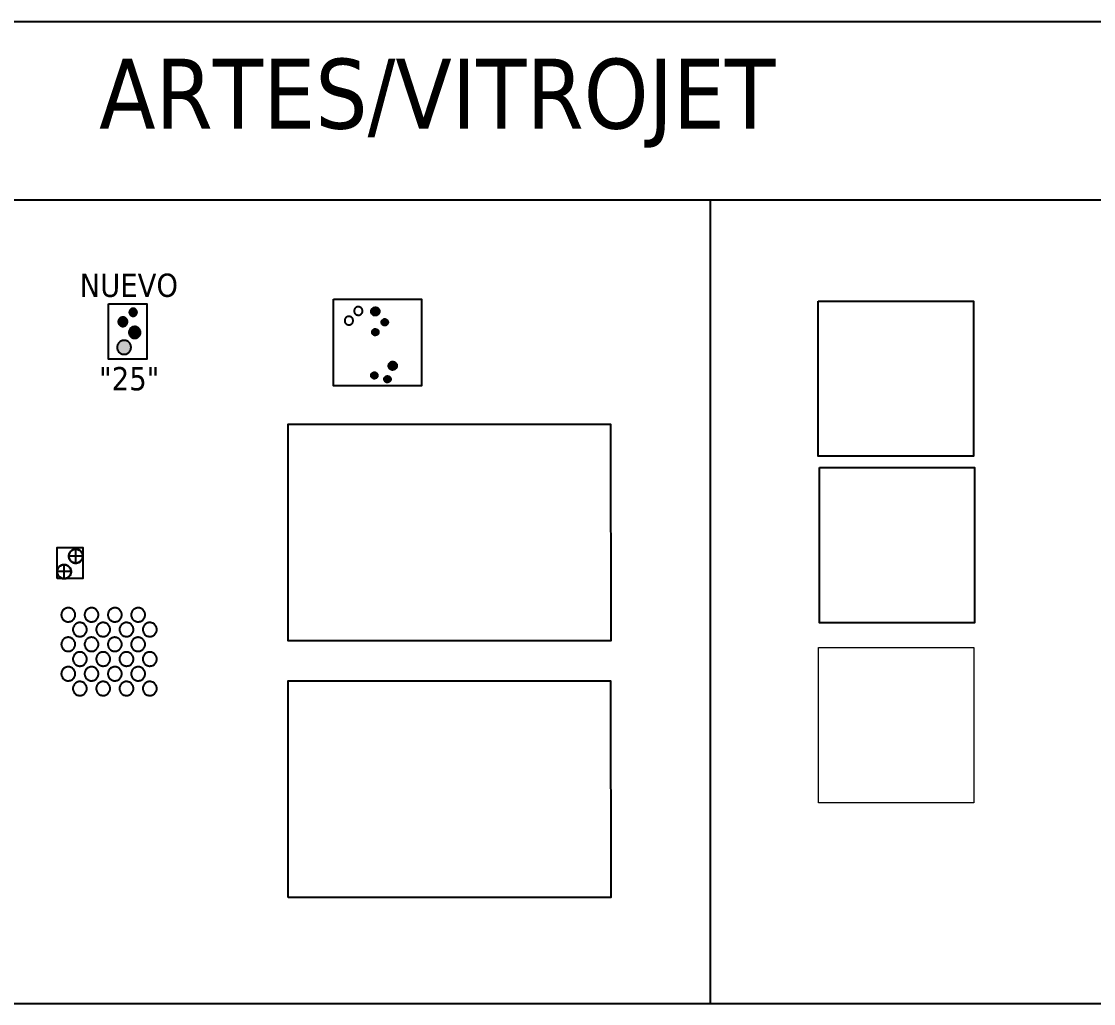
# Model space of a CAD drawing. Header units: millimetres. Extents: x -594 to -135, y 0 to 127.
# Drawn here: x -413.1 to -275, y 0 to 126.5 of the extents above; entities that cross this region are included whole.
import ezdxf

# ---------------------------------------------------------------- set-up
doc = ezdxf.new("R2010")
doc.units = ezdxf.units.MM
doc.layers.add('GUIA', color=2, linetype='Continuous', lineweight=5, true_color=0xffff00)
for name, color, linetype, true_color in [('K3', 1, 'Continuous', 0xff0000), ('LOGO1', 7, 'Continuous', 0x9f9483), ('RED', 4, 'Continuous', 0x00ffff)]:
    doc.layers.add(name, color=color, linetype=linetype, true_color=true_color)
doc.layers.add('LOGO2', color=7, linetype='Continuous')
doc.layers.add('PLANES', color=7, linetype='Continuous')
doc.styles.add('Tahoma Regular', font='tahoma.ttf')

# ---------------------------------------------------------------- blocks, each defined once
blk = doc.blocks.new('25')
at = {"layer": 'K3'}
for points in [[(-0.15, 0.81), (-0.15, 0.86), (-0.16, 0.91), (-0.17, 0.96), (-0.19, 1.01), (-0.2, 1.06), (-0.23, 1.1), (-0.26, 1.15), (-0.29, 1.19), (-0.32, 1.23), (-0.36, 1.26), (-0.4, 1.29), (-0.44, 1.32), (-0.49, 1.35), (-0.54, 1.37), (-0.58, 1.38), (-0.63, 1.39), (-0.69, 1.4), (-0.74, 1.41), (-0.79, 1.4), (-0.84, 1.4), (-0.89, 1.39), (-0.94, 1.37), (-0.99, 1.36), (-1.03, 1.33), (-1.08, 1.31), (-1.12, 1.28), (-1.16, 1.24), (-1.2, 1.21), (-1.23, 1.17), (-1.26, 1.12), (-1.28, 1.08), (-1.31, 1.03), (-1.32, 0.98), (-1.34, 0.93), (-1.35, 0.88), (-1.35, 0.83), (-1.35, 0.78), (-1.35, 0.73), (-1.34, 0.68), (-1.32, 0.63), (-1.31, 0.58), (-1.28, 0.53), (-1.26, 0.49), (-1.23, 0.44), (-1.2, 0.4), (-1.16, 0.37), (-1.12, 0.33), (-1.08, 0.3), (-1.03, 0.28), (-0.99, 0.25), (-0.94, 0.24), (-0.89, 0.22), (-0.84, 0.21), (-0.79, 0.21), (-0.74, 0.21), (-0.69, 0.21), (-0.63, 0.22), (-0.58, 0.23), (-0.54, 0.25), (-0.49, 0.27), (-0.44, 0.29), (-0.4, 0.32), (-0.36, 0.35), (-0.32, 0.39), (-0.29, 0.42), (-0.26, 0.47), (-0.23, 0.51), (-0.2, 0.56), (-0.19, 0.6), (-0.17, 0.65), (-0.16, 0.7), (-0.15, 0.75)], [(1.09, 2.01), (1.09, 2.05), (1.08, 2.09), (1.07, 2.13), (1.06, 2.17), (1.04, 2.21), (1.03, 2.25), (1, 2.29), (0.98, 2.32), (0.95, 2.36), (0.92, 2.38), (0.88, 2.41), (0.85, 2.43), (0.81, 2.46), (0.77, 2.47), (0.73, 2.49), (0.69, 2.5), (0.64, 2.5), (0.6, 2.51), (0.56, 2.5), (0.52, 2.5), (0.47, 2.49), (0.43, 2.48), (0.39, 2.46), (0.35, 2.45), (0.32, 2.42), (0.28, 2.4), (0.25, 2.37), (0.22, 2.34), (0.19, 2.31), (0.17, 2.27), (0.15, 2.23), (0.13, 2.19), (0.11, 2.15), (0.1, 2.11), (0.09, 2.07), (0.09, 2.03), (0.09, 1.98), (0.09, 1.94), (0.1, 1.9), (0.11, 1.86), (0.13, 1.82), (0.15, 1.78), (0.17, 1.74), (0.19, 1.7), (0.22, 1.67), (0.25, 1.64), (0.28, 1.61), (0.32, 1.59), (0.35, 1.57), (0.39, 1.55), (0.43, 1.53), (0.47, 1.52), (0.52, 1.51), (0.56, 1.51), (0.6, 1.51), (0.64, 1.51), (0.69, 1.51), (0.73, 1.52), (0.77, 1.54), (0.81, 1.56), (0.85, 1.58), (0.88, 1.6), (0.92, 1.63), (0.95, 1.66), (0.98, 1.69), (1, 1.72), (1.03, 1.76), (1.04, 1.8), (1.06, 1.84), (1.07, 1.88), (1.08, 1.92), (1.09, 1.96)], [(1.5, -0.59), (1.5, -0.53), (1.49, -0.47), (1.48, -0.4), (1.46, -0.34), (1.43, -0.28), (1.4, -0.22), (1.37, -0.17), (1.33, -0.12), (1.29, -0.07), (1.24, -0.03), (1.19, 0.01), (1.13, 0.05), (1.08, 0.08), (1.02, 0.11), (0.96, 0.13), (0.89, 0.14), (0.83, 0.15), (0.77, 0.16), (0.7, 0.15), (0.64, 0.15), (0.57, 0.13), (0.51, 0.12), (0.45, 0.09), (0.39, 0.07), (0.34, 0.03), (0.29, -0.01), (0.24, -0.05), (0.19, -0.09), (0.15, -0.14), (0.11, -0.2), (0.08, -0.25), (0.06, -0.31), (0.03, -0.37), (0.02, -0.43), (0.01, -0.5), (0, -0.56), (0, -0.63), (0.01, -0.69), (0.02, -0.75), (0.03, -0.82), (0.06, -0.88), (0.08, -0.94), (0.11, -0.99), (0.15, -1.05), (0.19, -1.1), (0.24, -1.14), (0.29, -1.18), (0.34, -1.22), (0.39, -1.25), (0.45, -1.28), (0.51, -1.31), (0.57, -1.32), (0.64, -1.34), (0.7, -1.34), (0.77, -1.34), (0.83, -1.34), (0.89, -1.33), (0.96, -1.32), (1.02, -1.29), (1.08, -1.27), (1.13, -1.24), (1.19, -1.2), (1.24, -1.16), (1.29, -1.12), (1.33, -1.07), (1.37, -1.02), (1.4, -0.96), (1.43, -0.91), (1.46, -0.85), (1.48, -0.79), (1.49, -0.72), (1.5, -0.66)], [(0.26, -2.49), (0.25, -2.42), (0.24, -2.34), (0.23, -2.26), (0.21, -2.19), (0.18, -2.12), (0.14, -2.05), (0.1, -1.98), (0.05, -1.92), (0, -1.87), (-0.06, -1.81), (-0.12, -1.76), (-0.18, -1.72), (-0.25, -1.68), (-0.32, -1.65), (-0.39, -1.63), (-0.47, -1.61), (-0.55, -1.6), (-0.62, -1.59), (-0.7, -1.6), (-0.78, -1.6), (-0.85, -1.62), (-0.93, -1.64), (-1, -1.67), (-1.07, -1.7), (-1.14, -1.74), (-1.2, -1.79), (-1.26, -1.84), (-1.31, -1.89), (-1.36, -1.95), (-1.4, -2.02), (-1.44, -2.08), (-1.48, -2.15), (-1.5, -2.23), (-1.52, -2.3), (-1.53, -2.38), (-1.54, -2.46), (-1.54, -2.53), (-1.53, -2.61), (-1.52, -2.69), (-1.5, -2.76), (-1.48, -2.83), (-1.44, -2.9), (-1.4, -2.97), (-1.36, -3.04), (-1.31, -3.1), (-1.26, -3.15), (-1.2, -3.2), (-1.14, -3.25), (-1.07, -3.29), (-1, -3.32), (-0.93, -3.35), (-0.85, -3.37), (-0.78, -3.38), (-0.7, -3.39), (-0.62, -3.39), (-0.55, -3.39), (-0.47, -3.38), (-0.39, -3.36), (-0.32, -3.34), (-0.25, -3.3), (-0.18, -3.27), (-0.12, -3.22), (-0.06, -3.18), (0, -3.12), (0.05, -3.07), (0.1, -3), (0.14, -2.94), (0.18, -2.87), (0.21, -2.8), (0.23, -2.72), (0.24, -2.65), (0.25, -2.57)]]:
    blk.add_hatch(color=256, dxfattribs=at).paths.add_polyline_path(points, flags=0)
for points in [[(-0.15, 0.81), (-0.15, 0.86), (-0.16, 0.91), (-0.17, 0.96), (-0.19, 1.01), (-0.2, 1.06), (-0.23, 1.1), (-0.26, 1.15), (-0.29, 1.19), (-0.32, 1.23), (-0.36, 1.26), (-0.4, 1.29), (-0.44, 1.32), (-0.49, 1.35), (-0.54, 1.37), (-0.58, 1.38), (-0.63, 1.39), (-0.69, 1.4), (-0.74, 1.41), (-0.79, 1.4), (-0.84, 1.4), (-0.89, 1.39), (-0.94, 1.37), (-0.99, 1.36), (-1.03, 1.33), (-1.08, 1.31), (-1.12, 1.28), (-1.16, 1.24), (-1.2, 1.21), (-1.23, 1.17), (-1.26, 1.12), (-1.28, 1.08), (-1.31, 1.03), (-1.32, 0.98), (-1.34, 0.93), (-1.35, 0.88), (-1.35, 0.83), (-1.35, 0.78), (-1.35, 0.73), (-1.34, 0.68), (-1.32, 0.63), (-1.31, 0.58), (-1.28, 0.53), (-1.26, 0.49), (-1.23, 0.44), (-1.2, 0.4), (-1.16, 0.37), (-1.12, 0.33), (-1.08, 0.3), (-1.03, 0.28), (-0.99, 0.25), (-0.94, 0.24), (-0.89, 0.22), (-0.84, 0.21), (-0.79, 0.21), (-0.74, 0.21), (-0.69, 0.21), (-0.63, 0.22), (-0.58, 0.23), (-0.54, 0.25), (-0.49, 0.27), (-0.44, 0.29), (-0.4, 0.32), (-0.36, 0.35), (-0.32, 0.39), (-0.29, 0.42), (-0.26, 0.47), (-0.23, 0.51), (-0.2, 0.56), (-0.19, 0.6), (-0.17, 0.65), (-0.16, 0.7), (-0.15, 0.75)], [(1.09, 2.01), (1.09, 2.05), (1.08, 2.09), (1.07, 2.13), (1.06, 2.17), (1.04, 2.21), (1.03, 2.25), (1, 2.29), (0.98, 2.32), (0.95, 2.36), (0.92, 2.38), (0.88, 2.41), (0.85, 2.43), (0.81, 2.46), (0.77, 2.47), (0.73, 2.49), (0.69, 2.5), (0.64, 2.5), (0.6, 2.51), (0.56, 2.5), (0.52, 2.5), (0.47, 2.49), (0.43, 2.48), (0.39, 2.46), (0.35, 2.45), (0.32, 2.42), (0.28, 2.4), (0.25, 2.37), (0.22, 2.34), (0.19, 2.31), (0.17, 2.27), (0.15, 2.23), (0.13, 2.19), (0.11, 2.15), (0.1, 2.11), (0.09, 2.07), (0.09, 2.03), (0.09, 1.98), (0.09, 1.94), (0.1, 1.9), (0.11, 1.86), (0.13, 1.82), (0.15, 1.78), (0.17, 1.74), (0.19, 1.7), (0.22, 1.67), (0.25, 1.64), (0.28, 1.61), (0.32, 1.59), (0.35, 1.57), (0.39, 1.55), (0.43, 1.53), (0.47, 1.52), (0.52, 1.51), (0.56, 1.51), (0.6, 1.51), (0.64, 1.51), (0.69, 1.51), (0.73, 1.52), (0.77, 1.54), (0.81, 1.56), (0.85, 1.58), (0.88, 1.6), (0.92, 1.63), (0.95, 1.66), (0.98, 1.69), (1, 1.72), (1.03, 1.76), (1.04, 1.8), (1.06, 1.84), (1.07, 1.88), (1.08, 1.92), (1.09, 1.96)], [(1.5, -0.59), (1.5, -0.53), (1.49, -0.47), (1.48, -0.4), (1.46, -0.34), (1.43, -0.28), (1.4, -0.22), (1.37, -0.17), (1.33, -0.12), (1.29, -0.07), (1.24, -0.03), (1.19, 0.01), (1.13, 0.05), (1.08, 0.08), (1.02, 0.11), (0.96, 0.13), (0.89, 0.14), (0.83, 0.15), (0.77, 0.16), (0.7, 0.15), (0.64, 0.15), (0.57, 0.13), (0.51, 0.12), (0.45, 0.09), (0.39, 0.07), (0.34, 0.03), (0.29, -0.01), (0.24, -0.05), (0.19, -0.09), (0.15, -0.14), (0.11, -0.2), (0.08, -0.25), (0.06, -0.31), (0.03, -0.37), (0.02, -0.43), (0.01, -0.5), (0, -0.56), (0, -0.63), (0.01, -0.69), (0.02, -0.75), (0.03, -0.82), (0.06, -0.88), (0.08, -0.94), (0.11, -0.99), (0.15, -1.05), (0.19, -1.1), (0.24, -1.14), (0.29, -1.18), (0.34, -1.22), (0.39, -1.25), (0.45, -1.28), (0.51, -1.31), (0.57, -1.32), (0.64, -1.34), (0.7, -1.34), (0.77, -1.34), (0.83, -1.34), (0.89, -1.33), (0.96, -1.32), (1.02, -1.29), (1.08, -1.27), (1.13, -1.24), (1.19, -1.2), (1.24, -1.16), (1.29, -1.12), (1.33, -1.07), (1.37, -1.02), (1.4, -0.96), (1.43, -0.91), (1.46, -0.85), (1.48, -0.79), (1.49, -0.72), (1.5, -0.66)], [(0.26, -2.49), (0.25, -2.42), (0.24, -2.34), (0.23, -2.26), (0.21, -2.19), (0.18, -2.12), (0.14, -2.05), (0.1, -1.98), (0.05, -1.92), (0, -1.87), (-0.06, -1.81), (-0.12, -1.76), (-0.18, -1.72), (-0.25, -1.68), (-0.32, -1.65), (-0.39, -1.63), (-0.47, -1.61), (-0.55, -1.6), (-0.62, -1.59), (-0.7, -1.6), (-0.78, -1.6), (-0.85, -1.62), (-0.93, -1.64), (-1, -1.67), (-1.07, -1.7), (-1.14, -1.74), (-1.2, -1.79), (-1.26, -1.84), (-1.31, -1.89), (-1.36, -1.95), (-1.4, -2.02), (-1.44, -2.08), (-1.48, -2.15), (-1.5, -2.23), (-1.52, -2.3), (-1.53, -2.38), (-1.54, -2.46), (-1.54, -2.53), (-1.53, -2.61), (-1.52, -2.69), (-1.5, -2.76), (-1.48, -2.83), (-1.44, -2.9), (-1.4, -2.97), (-1.36, -3.04), (-1.31, -3.1), (-1.26, -3.15), (-1.2, -3.2), (-1.14, -3.25), (-1.07, -3.29), (-1, -3.32), (-0.93, -3.35), (-0.85, -3.37), (-0.78, -3.38), (-0.7, -3.39), (-0.62, -3.39), (-0.55, -3.39), (-0.47, -3.38), (-0.39, -3.36), (-0.32, -3.34), (-0.25, -3.3), (-0.18, -3.27), (-0.12, -3.22), (-0.06, -3.18), (0, -3.12), (0.05, -3.07), (0.1, -3), (0.14, -2.94), (0.18, -2.87), (0.21, -2.8), (0.23, -2.72), (0.24, -2.65), (0.25, -2.57)]]:
    blk.add_lwpolyline(points, close=True, dxfattribs=at)
blk = doc.blocks.new('3')
at = {"layer": 'K3'}
for points in [[(0.42, 3.22), (0.42, 3.25), (0.42, 3.29), (0.41, 3.32), (0.4, 3.36), (0.39, 3.39), (0.37, 3.42), (0.35, 3.46), (0.33, 3.48), (0.3, 3.51), (0.28, 3.54), (0.25, 3.56), (0.22, 3.58), (0.19, 3.6), (0.15, 3.61), (0.12, 3.62), (0.08, 3.63), (0.05, 3.64), (0.01, 3.64), (-0.03, 3.64), (-0.06, 3.63), (-0.1, 3.63), (-0.13, 3.62), (-0.17, 3.6), (-0.2, 3.59), (-0.23, 3.57), (-0.26, 3.55), (-0.29, 3.52), (-0.32, 3.5), (-0.34, 3.47), (-0.36, 3.44), (-0.38, 3.41), (-0.39, 3.38), (-0.41, 3.34), (-0.41, 3.31), (-0.42, 3.27), (-0.42, 3.23), (-0.42, 3.2), (-0.42, 3.16), (-0.41, 3.12), (-0.41, 3.09), (-0.39, 3.05), (-0.38, 3.02), (-0.36, 2.99), (-0.34, 2.96), (-0.32, 2.93), (-0.29, 2.91), (-0.26, 2.88), (-0.23, 2.86), (-0.2, 2.84), (-0.17, 2.83), (-0.13, 2.81), (-0.1, 2.8), (-0.06, 2.8), (-0.03, 2.79), (0.01, 2.79), (0.05, 2.79), (0.08, 2.8), (0.12, 2.81), (0.15, 2.82), (0.19, 2.83), (0.22, 2.85), (0.25, 2.87), (0.28, 2.89), (0.3, 2.92), (0.33, 2.95), (0.35, 2.97), (0.37, 3.01), (0.39, 3.04), (0.4, 3.07), (0.41, 3.11), (0.42, 3.14), (0.42, 3.18)], [(1.64, 1.94), (1.64, 1.98), (1.63, 2.01), (1.62, 2.05), (1.61, 2.08), (1.6, 2.12), (1.58, 2.15), (1.56, 2.18), (1.54, 2.21), (1.52, 2.24), (1.49, 2.26), (1.46, 2.29), (1.43, 2.31), (1.4, 2.32), (1.37, 2.34), (1.33, 2.35), (1.29, 2.36), (1.26, 2.36), (1.22, 2.37), (1.19, 2.36), (1.15, 2.36), (1.11, 2.35), (1.08, 2.34), (1.04, 2.33), (1.01, 2.31), (0.98, 2.3), (0.95, 2.27), (0.92, 2.25), (0.9, 2.22), (0.87, 2.2), (0.85, 2.17), (0.84, 2.13), (0.82, 2.1), (0.81, 2.07), (0.8, 2.03), (0.79, 2), (0.79, 1.96), (0.79, 1.92), (0.79, 1.89), (0.8, 1.85), (0.81, 1.82), (0.82, 1.78), (0.84, 1.75), (0.85, 1.72), (0.87, 1.69), (0.9, 1.66), (0.92, 1.63), (0.95, 1.61), (0.98, 1.59), (1.01, 1.57), (1.04, 1.55), (1.08, 1.54), (1.11, 1.53), (1.15, 1.52), (1.19, 1.52), (1.22, 1.52), (1.26, 1.52), (1.29, 1.52), (1.33, 1.53), (1.37, 1.54), (1.4, 1.56), (1.43, 1.58), (1.46, 1.6), (1.49, 1.62), (1.52, 1.64), (1.54, 1.67), (1.56, 1.7), (1.58, 1.73), (1.6, 1.76), (1.61, 1.8), (1.62, 1.83), (1.63, 1.87), (1.64, 1.9)], [(0.55, 0.55), (0.54, 0.59), (0.54, 0.64), (0.53, 0.69), (0.51, 0.73), (0.5, 0.77), (0.47, 0.82), (0.45, 0.86), (0.42, 0.89), (0.39, 0.93), (0.36, 0.96), (0.32, 0.99), (0.28, 1.01), (0.24, 1.04), (0.2, 1.06), (0.15, 1.07), (0.11, 1.08), (0.06, 1.09), (0.01, 1.09), (-0.04, 1.09), (-0.08, 1.09), (-0.13, 1.08), (-0.17, 1.06), (-0.22, 1.05), (-0.26, 1.03), (-0.3, 1), (-0.34, 0.97), (-0.37, 0.94), (-0.41, 0.91), (-0.44, 0.87), (-0.46, 0.84), (-0.49, 0.79), (-0.51, 0.75), (-0.52, 0.71), (-0.53, 0.66), (-0.54, 0.62), (-0.55, 0.57), (-0.55, 0.52), (-0.54, 0.48), (-0.53, 0.43), (-0.52, 0.38), (-0.51, 0.34), (-0.49, 0.3), (-0.46, 0.26), (-0.44, 0.22), (-0.41, 0.18), (-0.37, 0.15), (-0.34, 0.12), (-0.3, 0.09), (-0.26, 0.07), (-0.22, 0.04), (-0.17, 0.03), (-0.13, 0.02), (-0.08, 0.01), (-0.04, 0), (0.01, 0), (0.06, 0), (0.11, 0.01), (0.15, 0.02), (0.2, 0.04), (0.24, 0.05), (0.28, 0.08), (0.32, 0.1), (0.36, 0.13), (0.39, 0.16), (0.42, 0.2), (0.45, 0.24), (0.47, 0.28), (0.5, 0.32), (0.51, 0.36), (0.53, 0.41), (0.54, 0.45), (0.54, 0.5)]]:
    blk.add_hatch(color=256, dxfattribs=at).paths.add_polyline_path(points, flags=0)
for points in [[(0.42, 3.22), (0.42, 3.25), (0.42, 3.29), (0.41, 3.32), (0.4, 3.36), (0.39, 3.39), (0.37, 3.42), (0.35, 3.46), (0.33, 3.48), (0.3, 3.51), (0.28, 3.54), (0.25, 3.56), (0.22, 3.58), (0.19, 3.6), (0.15, 3.61), (0.12, 3.62), (0.08, 3.63), (0.05, 3.64), (0.01, 3.64), (-0.03, 3.64), (-0.06, 3.63), (-0.1, 3.63), (-0.13, 3.62), (-0.17, 3.6), (-0.2, 3.59), (-0.23, 3.57), (-0.26, 3.55), (-0.29, 3.52), (-0.32, 3.5), (-0.34, 3.47), (-0.36, 3.44), (-0.38, 3.41), (-0.39, 3.38), (-0.41, 3.34), (-0.41, 3.31), (-0.42, 3.27), (-0.42, 3.23), (-0.42, 3.2), (-0.42, 3.16), (-0.41, 3.12), (-0.41, 3.09), (-0.39, 3.05), (-0.38, 3.02), (-0.36, 2.99), (-0.34, 2.96), (-0.32, 2.93), (-0.29, 2.91), (-0.26, 2.88), (-0.23, 2.86), (-0.2, 2.84), (-0.17, 2.83), (-0.13, 2.81), (-0.1, 2.8), (-0.06, 2.8), (-0.03, 2.79), (0.01, 2.79), (0.05, 2.79), (0.08, 2.8), (0.12, 2.81), (0.15, 2.82), (0.19, 2.83), (0.22, 2.85), (0.25, 2.87), (0.28, 2.89), (0.3, 2.92), (0.33, 2.95), (0.35, 2.97), (0.37, 3.01), (0.39, 3.04), (0.4, 3.07), (0.41, 3.11), (0.42, 3.14), (0.42, 3.18)], [(1.64, 1.94), (1.64, 1.98), (1.63, 2.01), (1.62, 2.05), (1.61, 2.08), (1.6, 2.12), (1.58, 2.15), (1.56, 2.18), (1.54, 2.21), (1.52, 2.24), (1.49, 2.26), (1.46, 2.29), (1.43, 2.31), (1.4, 2.32), (1.37, 2.34), (1.33, 2.35), (1.29, 2.36), (1.26, 2.36), (1.22, 2.37), (1.19, 2.36), (1.15, 2.36), (1.11, 2.35), (1.08, 2.34), (1.04, 2.33), (1.01, 2.31), (0.98, 2.3), (0.95, 2.27), (0.92, 2.25), (0.9, 2.22), (0.87, 2.2), (0.85, 2.17), (0.84, 2.13), (0.82, 2.1), (0.81, 2.07), (0.8, 2.03), (0.79, 2), (0.79, 1.96), (0.79, 1.92), (0.79, 1.89), (0.8, 1.85), (0.81, 1.82), (0.82, 1.78), (0.84, 1.75), (0.85, 1.72), (0.87, 1.69), (0.9, 1.66), (0.92, 1.63), (0.95, 1.61), (0.98, 1.59), (1.01, 1.57), (1.04, 1.55), (1.08, 1.54), (1.11, 1.53), (1.15, 1.52), (1.19, 1.52), (1.22, 1.52), (1.26, 1.52), (1.29, 1.52), (1.33, 1.53), (1.37, 1.54), (1.4, 1.56), (1.43, 1.58), (1.46, 1.6), (1.49, 1.62), (1.52, 1.64), (1.54, 1.67), (1.56, 1.7), (1.58, 1.73), (1.6, 1.76), (1.61, 1.8), (1.62, 1.83), (1.63, 1.87), (1.64, 1.9)], [(0.55, 0.55), (0.54, 0.59), (0.54, 0.64), (0.53, 0.69), (0.51, 0.73), (0.5, 0.77), (0.47, 0.82), (0.45, 0.86), (0.42, 0.89), (0.39, 0.93), (0.36, 0.96), (0.32, 0.99), (0.28, 1.01), (0.24, 1.04), (0.2, 1.06), (0.15, 1.07), (0.11, 1.08), (0.06, 1.09), (0.01, 1.09), (-0.04, 1.09), (-0.08, 1.09), (-0.13, 1.08), (-0.17, 1.06), (-0.22, 1.05), (-0.26, 1.03), (-0.3, 1), (-0.34, 0.97), (-0.37, 0.94), (-0.41, 0.91), (-0.44, 0.87), (-0.46, 0.84), (-0.49, 0.79), (-0.51, 0.75), (-0.52, 0.71), (-0.53, 0.66), (-0.54, 0.62), (-0.55, 0.57), (-0.55, 0.52), (-0.54, 0.48), (-0.53, 0.43), (-0.52, 0.38), (-0.51, 0.34), (-0.49, 0.3), (-0.46, 0.26), (-0.44, 0.22), (-0.41, 0.18), (-0.37, 0.15), (-0.34, 0.12), (-0.3, 0.09), (-0.26, 0.07), (-0.22, 0.04), (-0.17, 0.03), (-0.13, 0.02), (-0.08, 0.01), (-0.04, 0), (0.01, 0), (0.06, 0), (0.11, 0.01), (0.15, 0.02), (0.2, 0.04), (0.24, 0.05), (0.28, 0.08), (0.32, 0.1), (0.36, 0.13), (0.39, 0.16), (0.42, 0.2), (0.45, 0.24), (0.47, 0.28), (0.5, 0.32), (0.51, 0.36), (0.53, 0.41), (0.54, 0.45), (0.54, 0.5)]]:
    blk.add_lwpolyline(points, close=True, dxfattribs=at)
blk = doc.blocks.new('2')
at = {"layer": 'PLANES'}
for points in [[(-0.67, -1.81), (-0.67, -1.77), (-0.68, -1.72), (-0.69, -1.67), (-0.7, -1.63), (-0.72, -1.58), (-0.74, -1.54), (-0.76, -1.5), (-0.79, -1.47), (-0.82, -1.43), (-0.86, -1.4), (-0.89, -1.37), (-0.93, -1.34), (-0.97, -1.32), (-1.02, -1.3), (-1.06, -1.29), (-1.11, -1.28), (-1.15, -1.27), (-1.2, -1.27), (-1.25, -1.27), (-1.3, -1.27), (-1.34, -1.28), (-1.39, -1.29), (-1.43, -1.31), (-1.47, -1.33), (-1.51, -1.36), (-1.55, -1.38), (-1.59, -1.41), (-1.62, -1.45), (-1.65, -1.48), (-1.68, -1.52), (-1.7, -1.56), (-1.72, -1.61), (-1.73, -1.65), (-1.75, -1.7), (-1.75, -1.74), (-1.76, -1.79), (-1.76, -1.84), (-1.75, -1.88), (-1.75, -1.93), (-1.73, -1.97), (-1.72, -2.02), (-1.7, -2.06), (-1.68, -2.1), (-1.65, -2.14), (-1.62, -2.18), (-1.59, -2.21), (-1.55, -2.24), (-1.51, -2.27), (-1.47, -2.29), (-1.43, -2.31), (-1.39, -2.33), (-1.34, -2.34), (-1.3, -2.35), (-1.25, -2.36), (-1.2, -2.36), (-1.15, -2.36), (-1.11, -2.35), (-1.06, -2.34), (-1.02, -2.32), (-0.97, -2.3), (-0.93, -2.28), (-0.89, -2.26), (-0.86, -2.23), (-0.82, -2.19), (-0.79, -2.16), (-0.76, -2.12), (-0.74, -2.08), (-0.72, -2.04), (-0.7, -2), (-0.69, -1.95), (-0.68, -1.91), (-0.67, -1.86)], [(0.55, -0.57), (0.54, -0.52), (0.54, -0.47), (0.53, -0.43), (0.51, -0.38), (0.5, -0.34), (0.47, -0.3), (0.45, -0.26), (0.42, -0.22), (0.39, -0.18), (0.36, -0.15), (0.32, -0.12), (0.28, -0.1), (0.24, -0.07), (0.2, -0.06), (0.15, -0.04), (0.11, -0.03), (0.06, -0.02), (0.01, -0.02), (-0.04, -0.02), (-0.08, -0.03), (-0.13, -0.04), (-0.17, -0.05), (-0.22, -0.06), (-0.26, -0.09), (-0.3, -0.11), (-0.34, -0.14), (-0.37, -0.17), (-0.41, -0.2), (-0.44, -0.24), (-0.46, -0.28), (-0.49, -0.32), (-0.51, -0.36), (-0.52, -0.4), (-0.53, -0.45), (-0.54, -0.5), (-0.55, -0.54), (-0.55, -0.59), (-0.54, -0.64), (-0.53, -0.68), (-0.52, -0.73), (-0.51, -0.77), (-0.49, -0.81), (-0.46, -0.86), (-0.44, -0.89), (-0.41, -0.93), (-0.37, -0.96), (-0.34, -0.99), (-0.3, -1.02), (-0.26, -1.05), (-0.22, -1.07), (-0.17, -1.08), (-0.13, -1.1), (-0.08, -1.11), (-0.04, -1.11), (0.01, -1.11), (0.06, -1.11), (0.11, -1.1), (0.15, -1.09), (0.2, -1.08), (0.24, -1.06), (0.28, -1.03), (0.32, -1.01), (0.36, -0.98), (0.39, -0.95), (0.42, -0.91), (0.45, -0.88), (0.47, -0.84), (0.5, -0.79), (0.51, -0.75), (0.53, -0.71), (0.54, -0.66), (0.54, -0.61)]]:
    blk.add_lwpolyline(points, close=True, dxfattribs=at)
blk = doc.blocks.new('121')
at = {"color": 0, "linetype": 'ByBlock', "lineweight": -2}
for points in [[(0, 0), (0, 4), (3.3, 4), (3.3, 0)], [(3.3, 2.9), (3.3, 2.98), (3.29, 3.05), (3.27, 3.13), (3.25, 3.2), (3.22, 3.28), (3.18, 3.34), (3.14, 3.41), (3.09, 3.47), (3.04, 3.53), (2.99, 3.58), (2.93, 3.63), (2.86, 3.67), (2.79, 3.71), (2.72, 3.74), (2.65, 3.77), (2.57, 3.78), (2.5, 3.79), (2.42, 3.8), (2.34, 3.8), (2.26, 3.79), (2.19, 3.77), (2.11, 3.75), (2.04, 3.73), (1.97, 3.69), (1.91, 3.65), (1.84, 3.61), (1.78, 3.56), (1.73, 3.5), (1.68, 3.44), (1.64, 3.38), (1.6, 3.31), (1.57, 3.24), (1.54, 3.17), (1.52, 3.09), (1.51, 3.02), (1.5, 2.94), (1.5, 2.86), (1.51, 2.78), (1.52, 2.71), (1.54, 2.63), (1.57, 2.56), (1.6, 2.49), (1.64, 2.42), (1.68, 2.36), (1.73, 2.3), (1.78, 2.24), (1.84, 2.19), (1.91, 2.15), (1.97, 2.11), (2.04, 2.07), (2.11, 2.05), (2.19, 2.03), (2.26, 2.01), (2.34, 2), (2.42, 2), (2.5, 2.01), (2.57, 2.02), (2.65, 2.03), (2.72, 2.06), (2.79, 2.09), (2.86, 2.13), (2.93, 2.17), (2.99, 2.22), (3.04, 2.27), (3.09, 2.33), (3.14, 2.39), (3.18, 2.46), (3.22, 2.52), (3.25, 2.6), (3.27, 2.67), (3.29, 2.75), (3.3, 2.82)], [(1.5, 2.9), (1.5, 2.98), (1.51, 3.05), (1.53, 3.13), (1.55, 3.2), (1.58, 3.28), (1.62, 3.34), (1.66, 3.41), (1.71, 3.47), (1.76, 3.53), (1.81, 3.58), (1.87, 3.63), (1.94, 3.67), (2.01, 3.71), (2.08, 3.74), (2.15, 3.77), (2.23, 3.78), (2.3, 3.79), (2.38, 3.8), (2.46, 3.8), (2.54, 3.79), (2.61, 3.77), (2.69, 3.75), (2.76, 3.73), (2.83, 3.69), (2.89, 3.65), (2.96, 3.61), (3.02, 3.56), (3.07, 3.5), (3.12, 3.44), (3.16, 3.38), (3.2, 3.31), (3.23, 3.24), (3.26, 3.17), (3.28, 3.09), (3.29, 3.02), (3.3, 2.94), (3.3, 2.86), (3.29, 2.78), (3.28, 2.71), (3.26, 2.63), (3.23, 2.56), (3.2, 2.49), (3.16, 2.42), (3.12, 2.36), (3.07, 2.3), (3.02, 2.24), (2.96, 2.19), (2.89, 2.15), (2.83, 2.11), (2.76, 2.07), (2.69, 2.05), (2.61, 2.03), (2.54, 2.01), (2.46, 2), (2.38, 2), (2.3, 2.01), (2.23, 2.02), (2.15, 2.03), (2.08, 2.06), (2.01, 2.09), (1.94, 2.13), (1.87, 2.17), (1.81, 2.22), (1.76, 2.27), (1.71, 2.33), (1.66, 2.39), (1.62, 2.46), (1.58, 2.52), (1.55, 2.6), (1.53, 2.67), (1.51, 2.75), (1.5, 2.82)], [(1.8, 0.9), (1.8, 0.98), (1.79, 1.05), (1.77, 1.13), (1.75, 1.2), (1.72, 1.28), (1.68, 1.34), (1.64, 1.41), (1.59, 1.47), (1.54, 1.53), (1.49, 1.58), (1.43, 1.63), (1.36, 1.67), (1.29, 1.71), (1.22, 1.74), (1.15, 1.77), (1.07, 1.78), (1, 1.79), (0.92, 1.8), (0.84, 1.8), (0.76, 1.79), (0.69, 1.77), (0.61, 1.75), (0.54, 1.73), (0.47, 1.69), (0.41, 1.65), (0.34, 1.61), (0.28, 1.56), (0.23, 1.5), (0.18, 1.44), (0.14, 1.38), (0.1, 1.31), (0.07, 1.24), (0.04, 1.17), (0.02, 1.09), (0.01, 1.02), (0, 0.94), (0, 0.86), (0.01, 0.78), (0.02, 0.71), (0.04, 0.63), (0.07, 0.56), (0.1, 0.49), (0.14, 0.42), (0.18, 0.36), (0.23, 0.3), (0.28, 0.24), (0.34, 0.19), (0.41, 0.15), (0.47, 0.11), (0.54, 0.07), (0.61, 0.05), (0.69, 0.03), (0.76, 0.01), (0.84, 0), (0.92, 0), (1, 0.01), (1.07, 0.02), (1.15, 0.03), (1.22, 0.06), (1.29, 0.09), (1.36, 0.13), (1.43, 0.17), (1.49, 0.22), (1.54, 0.27), (1.59, 0.33), (1.64, 0.39), (1.68, 0.46), (1.72, 0.52), (1.75, 0.6), (1.77, 0.67), (1.79, 0.75), (1.8, 0.82)], [(0, 0.9), (0, 0.98), (0.01, 1.05), (0.03, 1.13), (0.05, 1.2), (0.08, 1.28), (0.12, 1.34), (0.16, 1.41), (0.21, 1.47), (0.26, 1.53), (0.31, 1.58), (0.37, 1.63), (0.44, 1.67), (0.51, 1.71), (0.58, 1.74), (0.65, 1.77), (0.73, 1.78), (0.8, 1.79), (0.88, 1.8), (0.96, 1.8), (1.04, 1.79), (1.11, 1.77), (1.19, 1.75), (1.26, 1.73), (1.33, 1.69), (1.39, 1.65), (1.46, 1.61), (1.52, 1.56), (1.57, 1.5), (1.62, 1.44), (1.66, 1.38), (1.7, 1.31), (1.73, 1.24), (1.76, 1.17), (1.78, 1.09), (1.79, 1.02), (1.8, 0.94), (1.8, 0.86), (1.79, 0.78), (1.78, 0.71), (1.76, 0.63), (1.73, 0.56), (1.7, 0.49), (1.66, 0.42), (1.62, 0.36), (1.57, 0.3), (1.52, 0.24), (1.46, 0.19), (1.39, 0.15), (1.33, 0.11), (1.26, 0.07), (1.19, 0.05), (1.11, 0.03), (1.04, 0.01), (0.96, 0), (0.88, 0), (0.8, 0.01), (0.73, 0.02), (0.65, 0.03), (0.58, 0.06), (0.51, 0.09), (0.44, 0.13), (0.37, 0.17), (0.31, 0.22), (0.26, 0.27), (0.21, 0.33), (0.16, 0.39), (0.12, 0.46), (0.08, 0.52), (0.05, 0.6), (0.03, 0.67), (0.01, 0.75), (0, 0.82)]]:
    blk.add_lwpolyline(points, close=True, dxfattribs=at)
for points in [[(3.3, 2.9), (1.5, 2.9)], [(2.4, 2), (2.4, 3.8)], [(0.9, 0), (0.9, 1.8)], [(1.8, 0.9), (0, 0.9)]]:
    blk.add_lwpolyline(points, dxfattribs=at)
blk = doc.blocks.new('U28')
at = {"layer": 'PLANES'}
for points in [[(0.15, 0.95), (0.15, 1.03), (0.14, 1.1), (0.12, 1.18), (0.1, 1.25), (0.07, 1.33), (0.03, 1.39), (-0.01, 1.46), (-0.06, 1.52), (-0.11, 1.58), (-0.16, 1.63), (-0.22, 1.68), (-0.29, 1.72), (-0.36, 1.76), (-0.43, 1.79), (-0.5, 1.82), (-0.58, 1.83), (-0.65, 1.84), (-0.73, 1.85), (-0.81, 1.85), (-0.89, 1.84), (-0.96, 1.82), (-1.04, 1.8), (-1.11, 1.78), (-1.18, 1.74), (-1.24, 1.7), (-1.31, 1.66), (-1.37, 1.61), (-1.42, 1.55), (-1.47, 1.49), (-1.51, 1.43), (-1.55, 1.36), (-1.58, 1.29), (-1.61, 1.22), (-1.63, 1.14), (-1.64, 1.07), (-1.65, 0.99), (-1.65, 0.91), (-1.64, 0.83), (-1.63, 0.76), (-1.61, 0.68), (-1.58, 0.61), (-1.55, 0.54), (-1.51, 0.47), (-1.47, 0.41), (-1.42, 0.35), (-1.37, 0.29), (-1.31, 0.24), (-1.24, 0.2), (-1.18, 0.16), (-1.11, 0.12), (-1.04, 0.1), (-0.96, 0.08), (-0.89, 0.06), (-0.81, 0.05), (-0.73, 0.05), (-0.65, 0.06), (-0.58, 0.07), (-0.5, 0.08), (-0.43, 0.11), (-0.36, 0.14), (-0.29, 0.18), (-0.22, 0.22), (-0.16, 0.27), (-0.11, 0.32), (-0.06, 0.38), (-0.01, 0.44), (0.03, 0.51), (0.07, 0.57), (0.1, 0.65), (0.12, 0.72), (0.14, 0.8), (0.15, 0.87)], [(1.65, -0.95), (1.65, -0.87), (1.64, -0.8), (1.62, -0.72), (1.6, -0.65), (1.57, -0.57), (1.53, -0.51), (1.49, -0.44), (1.44, -0.38), (1.39, -0.32), (1.34, -0.27), (1.28, -0.22), (1.21, -0.18), (1.14, -0.14), (1.07, -0.11), (1, -0.08), (0.92, -0.07), (0.85, -0.06), (0.77, -0.05), (0.69, -0.05), (0.61, -0.06), (0.54, -0.08), (0.46, -0.1), (0.39, -0.12), (0.32, -0.16), (0.26, -0.2), (0.19, -0.24), (0.13, -0.29), (0.08, -0.35), (0.03, -0.41), (-0.01, -0.47), (-0.05, -0.54), (-0.08, -0.61), (-0.11, -0.68), (-0.13, -0.76), (-0.14, -0.83), (-0.15, -0.91), (-0.15, -0.99), (-0.14, -1.07), (-0.13, -1.14), (-0.11, -1.22), (-0.08, -1.29), (-0.05, -1.36), (-0.01, -1.43), (0.03, -1.49), (0.08, -1.55), (0.13, -1.61), (0.19, -1.66), (0.26, -1.7), (0.32, -1.74), (0.39, -1.78), (0.46, -1.8), (0.54, -1.82), (0.61, -1.84), (0.69, -1.85), (0.77, -1.85), (0.85, -1.84), (0.92, -1.83), (1, -1.82), (1.07, -1.79), (1.14, -1.76), (1.21, -1.72), (1.28, -1.68), (1.34, -1.63), (1.39, -1.58), (1.44, -1.52), (1.49, -1.46), (1.53, -1.39), (1.57, -1.33), (1.6, -1.25), (1.62, -1.18), (1.64, -1.1), (1.65, -1.03)]]:
    blk.add_lwpolyline(points, close=True, dxfattribs=at)
blk = doc.blocks.new('U30')
at = {"color": 0, "linetype": 'ByBlock', "lineweight": -2}
for p in [(0, 7.6), (3, 7.6), (6, 7.6), (9, 7.6), (0, 3.8), (3, 3.8), (6, 3.8), (9, 3.8), (0, 0), (3, 0), (6, 0), (9, 0)]:
    blk.add_blockref('U28', p, dxfattribs=at)

msp = doc.modelspace()

# ---------------------------------------------------------------- linework, layer by layer
at = {"ltscale": 0.5}
for points in [[(-594.04, 126.52), (-134.59, 126.52)], [(-594.04, 103.52), (-134.59, 103.52)], [(-324.37, 103.52), (-324.37, 0)], [(-594.04, 0), (-134.59, 0)]]:
    msp.add_lwpolyline(points, dxfattribs=at)
msp.add_lwpolyline([(-401.86, 90.15), (-396.91, 90.15), (-396.91, 83), (-401.86, 83)], close=True)
at = {"color": 3, "true_color": 0x00ff00}
msp.add_lwpolyline([(-372.88, 90.73), (-361.55, 90.73), (-361.55, 79.59), (-372.88, 79.59)], close=True, dxfattribs=at)
at = {"layer": 'GUIA', "color": 2, "true_color": 0xffff00}
msp.add_lwpolyline([(-310.44, 45.88), (-290.44, 45.88), (-290.44, 25.88), (-310.44, 25.88)], close=True, dxfattribs=at)
at = {"layer": 'LOGO1', "color": 5, "true_color": 0x0000ff}
msp.add_lwpolyline([(-378.71, 46.7), (-378.71, 74.62), (-337.2, 74.63), (-337.19, 46.71), (-378.71, 46.71)], dxfattribs=at)
at = {"layer": 'LOGO2', "color": 1, "true_color": 0xff0000}
msp.add_lwpolyline([(-378.71, 13.65), (-378.71, 41.57), (-337.2, 41.58), (-337.19, 13.66), (-378.71, 13.66)], dxfattribs=at)
at = {"layer": 'PLANES'}
msp.add_lwpolyline([(-310.32, 69.06), (-290.32, 69.06), (-290.32, 49.06), (-310.32, 49.06)], close=True, dxfattribs=at)
at = {"layer": 'RED'}
msp.add_lwpolyline([(-310.46, 90.5), (-290.46, 90.5), (-290.46, 70.5), (-310.46, 70.5)], close=True, dxfattribs=at)

# ---------------------------------------------------------------- block references
for name, p in [('121', (-408.48, 54.74)), ('U30', (-406.3, 41.53))]:
    msp.add_blockref(name, p)
at = {"layer": 'K3', "rotation": 0.8460354218462891}
msp.add_blockref('25', (-399.25, 87.04), dxfattribs=at)
at = {"layer": 'K3', "xscale": -1}
for p, rotation in [((-367.5, 89.71), 180), ((-364.78, 82.41), 117.643427405246)]:
    msp.add_blockref('3', p, dxfattribs=dict(at, rotation=rotation))
at = {"layer": 'PLANES'}
msp.add_blockref('2', (-369.69, 89.79), dxfattribs=at)

# ---------------------------------------------------------------- texts
at = {"char_height": 3, "attachment_point": 1, "style": 'Tahoma Regular'}
for s, insert, width in [('NUEVO', (-405.59, 94.04), 31.9572), ('"25"', (-403.08, 82), 21.1444)]:
    msp.add_mtext(s, dxfattribs=dict(at, insert=insert, width=width))
at = {"layer": 'PLANES', "insert": (-403.07, 110.25), "char_height": 9, "width": 209.5508, "attachment_point": 7, "style": 'Tahoma Regular'}
msp.add_mtext('ARTES/VITROJET', dxfattribs=at)

doc.saveas('drawing.dxf')
